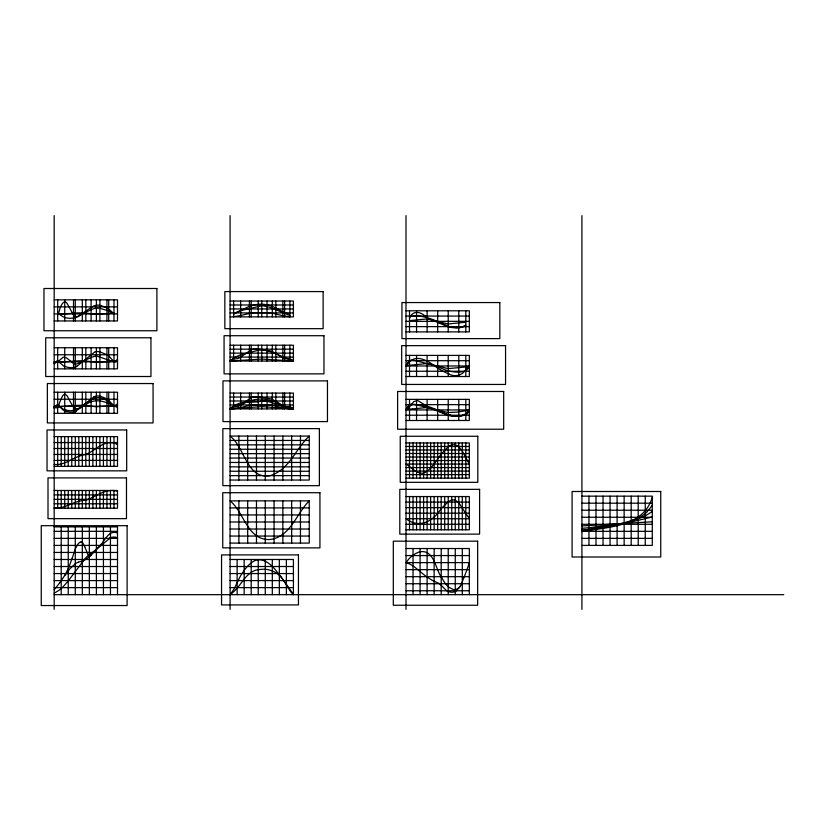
<?xml version="1.0" encoding="UTF-8"?>
<svg xmlns="http://www.w3.org/2000/svg" width="825" height="825" viewBox="0 0 825 825"><rect width="100%" height="100%" fill="white"/><g stroke="black" fill="none" stroke-linecap="round" stroke-linejoin="round"><path stroke-width="1.24" d="M72.239 558.03L75.446 548.563L78.014 544.036A6.837 6.837 0 0 1 80.149 542.18M72.208 558.123L68.743 567.487M469.332 562.959L465.826 572.725M465.496 573.602L461.33 584.213A30.35 30.35 0 0 1 460.68 585.585L456.534 590.752A8.425 8.425 0 0 1 455.256 591.463L454.431 591.783A9.529 9.529 0 0 1 451.749 592.257L448.222 591.649A8.683 8.683 0 0 1 446.624 590.752L441.189 585.276A16.562 16.562 0 0 0 440.302 584.451L439.838 584.069A10.405 10.405 0 0 0 438.756 583.327L434.816 581.512A30.597 30.597 0 0 1 432.156 580.243L427.453 577.314A106.683 106.683 0 0 1 424.885 575.468L413.686 566.311A28.927 28.927 0 0 0 411.366 564.908L410.499 564.455A32.969 32.969 0 0 0 406.003 562.609L469.332 562.609M68.712 567.579L65.67 573.839A11.148 11.148 0 0 1 65 575.046L59.596 583.048M469.332 409.932L467.228 413.346A7.755 7.755 0 0 1 465.156 414.954L458.782 416.243A34.784 34.784 0 0 1 447.552 414.501L436.373 409.664A57.008 57.008 0 0 0 425.762 405.89A66.918 66.918 0 0 0 418.987 404.982C414.81 404.498 408.891 403.415 406.777 408.231A13.344 13.344 0 0 0 406.003 409.932L469.332 409.932L468.425 411.211M57.688 314.964L58.874 312.19A34.825 34.825 0 0 0 59.441 310.674C60.112 306.549 64.463 297.113 67.815 304.765A53.367 53.367 0 0 1 68.836 306.529L72.755 313.717L74.941 316.171A3.547 3.547 0 0 0 75.57 316.501L75.879 316.614A4.001 4.001 0 0 0 78.158 316.625L82.789 313.851A30.525 30.525 0 0 1 86.254 311.953L92.843 308.973A14.025 14.025 0 0 1 100.506 308.498L107.828 310.747A23.296 23.296 0 0 1 109.117 311.211M460.68 585.585L460.474 585.977A9.859 9.859 0 0 1 458.772 588.163L454.379 590.061L448.996 587.348M64.711 575.468L70.259 568.425L74.992 564.022A12.787 12.787 0 0 1 78.251 562.217M59.462 583.223L54.172 589.813M409.52 318.099C412.902 309.623 421.379 311.716 426.432 317.377A24.688 24.688 0 0 0 428.474 318.584L447.532 326.535A23.636 23.636 0 0 0 449.615 327.123A26.482 26.482 0 0 0 457.029 327.783L459.824 327.587A16.356 16.356 0 0 0 462.959 326.989L465.816 325.968M54.172 408.231C58.142 400.826 61.927 411.871 66.949 411.757M237.507 587.678C243.684 580.377 248.954 569.962 259.834 569.528C269.002 568.033 278.654 572.23 283.367 580.336A68.362 68.362 0 0 1 285.687 583.718L288.915 588.967A32.031 32.031 0 0 0 289.482 589.896A20.048 20.048 0 0 0 290.493 591.35L293.174 594.67M54.172 363.743L56.904 360.855A1.681 1.681 0 0 1 57.688 360.865M309.251 500.878C296.247 513.728 290.483 537.075 269.662 539.56C247.16 540.148 244.406 512.531 230.082 500.878L309.251 500.878L309.251 543.097L230.082 543.097M261.102 401.105A30.216 30.216 0 0 1 271.611 402.507L282.274 406.22A29.236 29.236 0 0 0 286.502 407.199L289.895 407.674A10.168 10.168 0 0 1 291.813 408.21L292.803 408.623A26.091 26.091 0 0 0 293.411 408.88L230.082 408.911L232.268 406.828A4.795 4.795 0 0 1 233.599 406.22L238.982 405.498A17.985 17.985 0 0 0 241.23 404.92C254.358 396.743 270.373 397.155 282.862 406.364A13.375 13.375 0 0 0 285.543 406.983L290.183 407.23A4.795 4.795 0 0 1 291.421 407.632L293.411 408.891L293.411 393.082L230.082 393.082M54.172 407.488L54.574 407.055A16.82 16.82 0 0 0 55.316 406.189L57.018 404.755A1.898 1.898 0 0 1 58.049 404.982M90.626 555.565L97.618 548.429A13.901 13.901 0 0 1 98.02 548.058L98.938 547.264A15.025 15.025 0 0 0 99.258 546.965L110.014 538.158M90.781 555.4L90.255 555.957A12.385 12.385 0 0 1 89.121 556.999L84.872 559.917A13.262 13.262 0 0 1 82.562 560.938M230.082 594.67L234.083 588.998L238.023 580.893A52.501 52.501 0 0 1 243.623 571.189L243.87 570.776A73.023 73.023 0 0 1 244.901 569.384L246.871 566.981A30.587 30.587 0 0 1 251.635 562.619C261.236 554.637 272.219 565.012 277.664 572.705A88.512 88.512 0 0 1 280.562 576.149L291.802 591.999A147.355 147.355 0 0 1 293.411 594.67L293.411 559.484L230.082 559.484M647.202 511.418L648.13 510.427A44.787 44.787 0 0 0 652.286 505.106M117.501 359.308L116.645 360.133A12.818 12.818 0 0 0 116.212 360.546L115.49 361.175M412.036 408.942L409.829 409.179A23.904 23.904 0 0 0 407.21 409.643L406.003 409.932L407.612 408.674A8.363 8.363 0 0 0 408.468 407.911L413.872 401.528L417.749 400.558L429.144 407.529L447.542 415.13A24.863 24.863 0 0 0 458.195 416.274M309.251 436.064C295.659 448.594 289.204 470.271 269.682 475.788C246.428 479.036 244.901 447.377 230.082 436.064L309.251 436.064L309.251 480.047L230.082 480.047M230.082 345.211L293.411 345.211L293.411 361.041L230.082 361.041L230.691 360.535A30.298 30.298 0 0 1 233.042 358.772L233.599 358.401A31.113 31.113 0 0 1 241.189 354.585M117.501 360.329L115.851 361.443A4.445 4.445 0 0 1 114.562 361.866L106.941 359.587A60.38 60.38 0 0 1 105.569 359.05L97.123 356.173A9.859 9.859 0 0 0 93.689 356.565L91.472 357.349A39.198 39.198 0 0 0 90.544 357.772L89.131 358.432A50.438 50.438 0 0 1 87.718 359.05L85.027 360.174A21.223 21.223 0 0 0 83.841 360.721L77.086 363.877A5.321 5.321 0 0 1 74.714 363.815L73.899 363.516A7.477 7.477 0 0 1 72.889 362.979L66.454 357.854L63.886 357.142A3.97 3.97 0 0 0 62.824 357.483L57.915 361.721A5.28 5.28 0 0 1 57.265 362.123L56.358 362.515A11.014 11.014 0 0 1 54.172 363.082M233.599 314.222L236.868 312.293A22.657 22.657 0 0 1 240.642 310.695C257.091 300.96 268.806 302.61 284.377 312.799A15.675 15.675 0 0 0 286.564 313.335L289.895 313.706M77.034 366.022L75.879 366.671M93.586 397.207L75.983 411.118M465.816 325.04L463 326.483A15.737 15.737 0 0 1 459.834 327.453L456.421 327.618M77.509 316.522L75.931 317.316A10.209 10.209 0 0 1 74.621 317.759C69.362 319.028 63.113 318.285 59.452 313.923A40.941 40.941 0 0 0 58.802 313.345L57.688 312.427M54.172 593.185L58.173 590.844A32.278 32.278 0 0 0 63.247 586.596L67.629 581.635A88.337 88.337 0 0 0 70.073 578.49L85.253 558.412A34.64 34.64 0 0 1 90.162 553.977L93.4 551.667A32.825 32.825 0 0 0 94.957 550.43L97.412 548.212A73.93 73.93 0 0 0 98.835 546.81L100.64 544.871A38.033 38.033 0 0 0 101.918 543.345C105.6 539.014 108.714 531.382 115.593 532.455A9.178 9.178 0 0 1 117.501 533.022M230.082 360.463L232.103 359.411A5.383 5.383 0 0 1 233.32 359.061L237.002 358.72A10.385 10.385 0 0 0 238.982 358.153L251.192 349.831A10.715 10.715 0 0 1 253.223 349.171L257.854 349.006L270.951 350.996A17.614 17.614 0 0 1 272.993 351.842L283.429 357.988A13.148 13.148 0 0 0 286.028 358.772L289.895 359.174A6.033 6.033 0 0 1 291.4 359.587L293.411 360.628M230.082 408.334L232.103 407.282A5.383 5.383 0 0 1 233.32 406.921L237.002 406.591A10.385 10.385 0 0 0 238.982 406.024L251.192 397.702A10.715 10.715 0 0 1 253.223 397.042L257.854 396.866L270.951 398.867A17.614 17.614 0 0 1 272.993 399.713L283.429 405.859A13.148 13.148 0 0 0 286.028 406.642L289.895 407.045A6.033 6.033 0 0 1 291.4 407.457L293.411 408.499M94.483 352.275L80.221 363.557A21.429 21.429 0 0 1 77.045 366.042M233.599 313.696L240.642 310.664L262.391 305.621L270.249 307.385L289.895 315.532M115.325 361.267L114.427 361.381A2.423 2.423 0 0 1 113.984 361.278L111.726 359.277A25.41 25.41 0 0 0 109.055 356.359L107.673 355.266A13.283 13.283 0 0 0 106.384 354.441L99.217 351.698A8.384 8.384 0 0 0 94.452 352.213M632.971 520.389L631.63 520.884A111.509 111.509 0 0 1 622.432 523.71L605.23 527.371L584.564 530.403M78.251 562.227L82.562 560.928M652.286 516.976L629.465 522.411L590.277 527.567M241.23 354.688L258.503 350.213L263.701 349.872L270.951 351.811L293.411 361.041L261.752 359.061L230.082 361.041M420.08 551.791C433.898 549.419 435.487 568.518 441.189 576.974M468.909 410.138L469.332 410.035A14.149 14.149 0 0 1 468.724 411.397L466.424 414.377A6.301 6.301 0 0 1 465.156 415.181L459.339 416.14A45.798 45.798 0 0 1 449.594 415.222A32.299 32.299 0 0 1 447.542 414.686L437.673 410.912A97.567 97.567 0 0 0 431.145 408.561L414.923 404.436L410.2 404.291A4.001 4.001 0 0 0 409.2 404.776L406.9 407.591A12.241 12.241 0 0 0 406.003 409.963M468.713 410.19L456.968 412.149L448.903 412.49A26.555 26.555 0 0 1 446.872 412.283L428.474 407.725A24.585 24.585 0 0 0 426.432 407.581L412.469 408.901M465.816 322.214L448.924 323.905A26.359 26.359 0 0 1 446.851 323.699L428.484 319.141A24.863 24.863 0 0 0 426.412 318.997L409.52 320.636M409.52 316.676L411.19 316.418A28.865 28.865 0 0 1 416.027 316.119L417.11 316.181M233.599 316.614L236.919 316.171A50.531 50.531 0 0 0 241.199 315.346L250.501 313.242A43.106 43.106 0 0 1 255.255 312.737L264.969 312.716A57.987 57.987 0 0 1 273.013 313.397M583.677 530.506L581.924 530.722M588.957 529.186L618.874 524.298L640.004 518.172A52.48 52.48 0 0 0 652.327 511.325M587.194 529.392L588.081 529.289M585.441 529.598L586.317 529.495M583.677 529.805L584.564 529.702M581.924 529.99L582.801 529.898M581.924 531.62C606.849 526.917 642.603 527.433 651.874 498.455A52.656 52.656 0 0 0 652.286 497.341M589.401 527.66L588.081 527.783M57.688 314.428L77.333 312.933A61.432 61.432 0 0 1 86.481 313.139M586.317 527.948L587.194 527.866M585.441 528.021L581.924 528.33M261.102 401.187C251.883 403.765 240.704 399.341 233.32 407.024A15.964 15.964 0 0 1 231.299 408.241L230.711 408.55A14.386 14.386 0 0 0 230.082 408.901L261.752 406.612L293.411 408.911L291.802 408.849A29.793 29.793 0 0 1 291.173 408.829L289.266 408.695A50.954 50.954 0 0 1 282.274 407.591L272.993 405.488M652.286 521.802L581.924 525.927M230.082 408.911L235.311 408.457A58.936 58.936 0 0 0 241.23 407.385L250.511 405.292A41.828 41.828 0 0 1 254.564 404.827L265 404.766A58.317 58.317 0 0 1 273.003 405.436M113.984 313.098L109.818 313.283A61.133 61.133 0 0 0 106.394 313.582L96.391 314.366L86.481 313.201M54.172 507.983C65.557 509.077 74.601 500.136 85.831 500.28C96.154 496.578 105.652 487.936 117.501 491.184M54.172 299.826L117.501 299.826L117.501 320.946L54.172 320.946M230.082 301.032L293.411 301.032L293.411 316.872L230.082 316.872M230.082 304.992L293.411 304.992M54.172 306.869L117.501 306.869M230.082 308.952L293.411 308.952M406.003 310.788L469.332 310.788L469.332 331.897L406.003 331.897M230.082 312.912L293.411 312.912M54.172 313.902L117.501 313.902M406.003 316.068L469.332 316.068M406.003 321.348L469.332 321.348M406.003 326.628L469.332 326.628M54.172 347.738L117.501 347.738L117.501 368.847L54.172 368.847M230.082 349.171L293.411 349.171M230.082 353.131L293.411 353.131M54.172 354.771L117.501 354.771M406.003 355.41L469.332 355.41L469.332 376.52L406.003 376.52M230.082 357.081L293.411 357.081M406.003 360.69L469.332 360.69M54.172 361.804L117.501 361.804M406.003 371.25L469.332 371.25M54.172 392.226L117.501 392.226L117.501 413.335L54.172 413.335M230.082 397.042L293.411 397.042M54.172 399.259L117.501 399.259M406.003 399.382L469.332 399.382L469.332 420.492L406.003 420.492M230.082 400.991L293.411 400.991M406.003 404.652L469.332 404.652M230.082 404.951L293.411 404.951M54.172 406.292L117.501 406.292M406.003 415.212L469.332 415.212M54.172 436.6L117.501 436.6L117.501 466.352L54.172 466.352M230.082 440.457L309.251 440.457M54.172 442.551L117.501 442.551M406.003 442.953L469.332 442.953L469.332 478.129L406.003 478.129M230.082 444.861L309.251 444.861M406.003 446.469L469.332 446.469M54.172 448.501L117.501 448.501M230.082 449.254L309.251 449.254M406.003 449.986L469.332 449.986M406.003 453.502L469.332 453.502M230.082 453.657L309.251 453.657M54.172 454.451L117.501 454.451M406.003 457.019L469.332 457.019M230.082 458.05L309.251 458.05M54.172 460.402L117.501 460.402M406.003 460.546L469.332 460.546M230.082 462.454L309.251 462.454M230.082 466.847L309.251 466.847M406.003 467.579L469.332 467.579M406.003 471.096L469.332 471.096M230.082 471.25L309.251 471.25M406.003 474.612L469.332 474.612M230.082 475.643L309.251 475.643M54.172 490.483L117.501 490.483L117.501 508.21L54.172 508.21M54.172 494.918L117.501 494.918M581.924 496.155L652.286 496.155L652.286 545.408L581.924 545.408M406.003 496.557L469.332 496.557L469.332 529.805L406.003 529.805M54.172 499.342L117.501 499.342M406.003 502.095L469.332 502.095M581.924 503.188L652.286 503.188M54.172 503.776L117.501 503.776M406.003 507.643L469.332 507.643M230.082 507.911L309.251 507.911M581.924 510.221L652.286 510.221M406.003 513.181L469.332 513.181M230.082 514.944L309.251 514.944M581.924 517.265L652.286 517.265M230.082 521.988L309.251 521.988M406.003 524.267L469.332 524.267M581.924 524.298L652.286 524.298M54.172 526.897L117.501 526.897L117.501 594.67M230.082 529.021L309.251 529.021M54.172 531.331L117.501 531.331M581.924 531.331L652.286 531.331M230.082 536.054L309.251 536.054M54.172 538.374L117.501 538.374M581.924 538.374L652.286 538.374M54.172 545.408L117.501 545.408M406.003 548.532L469.332 548.532L469.332 594.67M54.172 552.451L117.501 552.451M406.003 555.565L469.332 555.565M54.172 559.484L117.501 559.484M54.172 566.517L117.501 566.517M230.082 566.517L293.411 566.517M406.003 569.642L469.332 569.642M54.172 573.561L117.501 573.561M230.082 573.561L293.411 573.561M406.003 576.675L469.332 576.675M54.172 580.594L117.501 580.594M230.082 580.594L293.411 580.594M406.003 583.718L469.332 583.718M54.172 587.627L117.501 587.627M230.082 587.627L293.411 587.627M406.003 590.752L469.332 590.752M54.172 594.67L783.75 594.67M117.501 361.03L97.051 362.278L86.491 361.103A61.421 61.421 0 0 0 78.581 360.834L60.328 362.165A45.231 45.231 0 0 1 57.472 362.34L54.172 362.299M117.501 405.518L109.632 405.663A76.137 76.137 0 0 0 106.353 405.972L96.391 406.756L86.481 405.591A60.235 60.235 0 0 0 77.973 405.333L57.987 406.808A23.708 23.708 0 0 1 55.378 406.849L54.172 406.787M54.172 464.423C65.928 465.847 74.446 455.534 85.831 454.596C95.906 450.213 105.301 438.003 117.501 444.52M289.895 316.707L286.987 316.377A45.447 45.447 0 0 1 282.305 315.562L273.003 313.448M115.644 537.364L115.861 537.405A5.589 5.589 0 0 1 117.532 537.931M65.918 410.231L62.772 408.932L58.059 404.951M100.712 305.58L98.278 305.116A11.375 11.375 0 0 0 95.731 305.394L94.411 305.704A9.168 9.168 0 0 0 93.431 306.085L80.293 314.686A32.309 32.309 0 0 1 77.519 316.542M114.304 406.24L116.676 405.333A27.008 27.008 0 0 1 117.501 404.786M100.836 396.485L103.073 397.279A29.69 29.69 0 0 1 105.26 398.289M57.688 360.855L64.02 366.31A7.961 7.961 0 0 0 64.639 366.558L64.721 366.589M448.903 373.972C454.884 377.407 462.278 375.509 465.816 369.61A33.897 33.897 0 0 1 467.538 367.785L468.146 367.197A25.709 25.709 0 0 0 469.343 365.97L406.003 365.97A12.241 12.241 0 0 1 406.9 363.629L409.2 360.803A4.001 4.001 0 0 1 410.2 360.319L414.923 360.473L431.145 364.588A97.567 97.567 0 0 1 437.673 366.939L447.542 370.714A32.299 32.299 0 0 0 449.594 371.229A45.798 45.798 0 0 0 459.339 372.137L465.156 371.219A6.301 6.301 0 0 0 466.424 370.415L468.724 367.434A14.149 14.149 0 0 0 469.332 366.052L468.126 366.424A28.679 28.679 0 0 1 465.187 367.053L448.903 368.528A26.152 26.152 0 0 1 446.861 368.321L428.474 363.763A24.606 24.606 0 0 0 426.432 363.619L409.829 365.217A23.915 23.915 0 0 0 407.21 365.671L406.003 365.97A21.141 21.141 0 0 1 407.364 364.516C415.058 352.337 428.701 361.123 437.023 367.713M109.117 311.211L113.984 313.448M117.501 407.488C107.982 402.693 96.401 397.011 86.481 404.209A32.484 32.484 0 0 0 82.789 406.282L78.808 408.798A5.362 5.362 0 0 1 77.168 409.118L74.92 408.55L73.198 406.663A48.644 48.644 0 0 1 70.754 402.59L67.011 395.639L64.721 393.876L62.648 395.742L59.74 402.218A21.79 21.79 0 0 0 59.214 404.002L58.286 406.704L57.09 407.663A2.805 2.805 0 0 1 55.471 407.756L54.78 407.498A3.795 3.795 0 0 1 54.172 407.107M81.758 541.994L82.201 542.324A6.559 6.559 0 0 1 83.088 543.489L84.748 546.748M106.25 307.766L108.694 309.158A12.344 12.344 0 0 1 109.539 309.767L113.984 313.727M88.956 555.627L89.966 555.751A4.682 4.682 0 0 0 91.255 554.885M84.903 547.078L87.491 553.554M645.253 496.155L645.253 545.408M638.21 496.155L638.21 545.408M631.177 496.155L631.177 545.408M624.143 496.155L624.143 545.408M617.1 496.155L617.1 545.408M610.067 496.155L610.067 545.408M603.034 496.155L603.034 545.408M595.99 496.155L595.99 545.408M588.957 496.155L588.957 545.408M581.924 215.634L581.924 609.366M465.816 310.788L465.816 331.897M465.816 355.41L465.816 376.52M465.816 399.382L465.816 420.492M465.816 442.953L465.816 478.129M465.816 496.557L465.816 529.805M462.299 442.953L462.299 478.129M462.299 496.557L462.299 529.805M462.299 548.532L462.299 594.67M458.782 310.788L458.782 331.897M458.782 355.41L458.782 376.52M458.782 399.382L458.782 420.492M458.782 442.953L458.782 478.129M458.782 496.557L458.782 529.805M455.256 442.953L455.256 478.129M455.256 496.557L455.256 529.805M455.256 548.532L455.256 594.67M451.739 442.953L451.739 478.129M451.739 496.557L451.739 529.805M448.222 310.788L448.222 331.897M448.222 355.41L448.222 376.52M448.222 399.382L448.222 420.492M448.222 442.953L448.222 478.129M448.222 496.557L448.222 529.805M448.222 548.532L448.222 594.67M444.706 442.953L444.706 478.129M444.706 496.557L444.706 529.805M441.189 442.953L441.189 478.129M441.189 496.557L441.189 529.805M441.189 548.532L441.189 594.67M437.673 310.788L437.673 331.897M437.673 355.41L437.673 376.52M437.673 399.382L437.673 420.492M437.673 442.953L437.673 478.129M437.673 496.557L437.673 529.805M434.146 442.953L434.146 478.129M434.146 496.557L434.146 529.805M434.146 548.532L434.146 594.67M430.629 442.953L430.629 478.129M430.629 496.557L430.629 529.805M427.113 310.788L427.113 331.897M427.113 355.41L427.113 376.52M427.113 399.382L427.113 420.492M427.113 442.953L427.113 478.129M427.113 496.557L427.113 529.805M427.113 548.532L427.113 594.67M423.596 442.953L423.596 478.129M423.596 496.557L423.596 529.805M420.08 442.953L420.08 478.129M420.08 496.557L420.08 529.805M420.08 548.532L420.08 594.67M416.553 310.788L416.553 331.897M416.553 355.41L416.553 376.52M416.553 399.382L416.553 420.492M416.553 442.953L416.553 478.129M416.553 496.557L416.553 529.805M413.036 442.953L413.036 478.129M413.036 496.557L413.036 529.805M413.036 548.532L413.036 594.67M409.52 310.788L409.52 331.897M409.52 355.41L409.52 376.52M409.52 399.382L409.52 420.492M409.52 442.953L409.52 478.129M409.52 496.557L409.52 529.805M406.003 215.634L406.003 609.366M300.455 436.064L300.455 480.047M300.455 500.878L300.455 543.097M291.658 436.064L291.658 480.047M291.658 500.878L291.658 543.097M289.895 301.032L289.895 316.872M289.895 345.211L289.895 361.041M289.895 393.082L289.895 408.911M286.378 559.484L286.378 594.67M284.625 301.032L284.625 316.872M284.625 345.211L284.625 361.041M284.625 393.082L284.625 408.911M282.862 301.032L282.862 316.872M282.862 345.211L282.862 361.041M282.862 393.082L282.862 408.911M282.862 436.064L282.862 480.047M282.862 500.878L282.862 543.097M279.345 559.484L279.345 594.67M275.828 301.032L275.828 316.872M275.828 345.211L275.828 361.041M275.828 393.082L275.828 408.911M274.065 436.064L274.065 480.047M274.065 500.878L274.065 543.097M272.302 301.032L272.302 316.872M272.302 345.211L272.302 361.041M272.302 393.082L272.302 408.911M272.302 559.484L272.302 594.67M267.032 301.032L267.032 316.872M267.032 345.211L267.032 361.041M267.032 393.082L267.032 408.911M265.268 436.064L265.268 480.047M265.268 500.878L265.268 543.097M265.268 559.484L265.268 594.67M261.752 301.032L261.752 316.872M261.752 345.211L261.752 361.041M261.752 393.082L261.752 408.911M258.235 301.032L258.235 316.872M258.235 345.211L258.235 361.041M258.235 393.082L258.235 408.911M258.235 559.484L258.235 594.67M256.472 436.064L256.472 480.047M256.472 500.878L256.472 543.097M251.192 301.032L251.192 316.872M251.192 345.211L251.192 361.041M251.192 393.082L251.192 408.911M251.192 559.484L251.192 594.67M249.439 301.032L249.439 316.872M249.439 345.211L249.439 361.041M249.439 393.082L249.439 408.911M247.675 436.064L247.675 480.047M247.675 500.878L247.675 543.097M244.159 559.484L244.159 594.67M240.642 301.032L240.642 316.872M240.642 345.211L240.642 361.041M240.642 393.082L240.642 408.911M238.879 436.064L238.879 480.047M238.879 500.878L238.879 543.097M237.126 559.484L237.126 594.67M233.599 301.032L233.599 316.872M233.599 345.211L233.599 361.041M233.599 393.082L233.599 408.911M230.082 215.634L230.082 609.366M113.984 299.826L113.984 320.946M113.984 347.738L113.984 368.847M113.984 392.226L113.984 413.335M113.984 436.6L113.984 466.352M113.984 490.483L113.984 508.21M110.457 436.6L110.457 466.352M110.457 490.483L110.457 508.21M110.457 526.897L110.457 594.67M108.704 299.826L108.704 320.946M108.704 347.738L108.704 368.847M108.704 392.226L108.704 413.335M106.941 299.826L106.941 320.946M106.941 347.738L106.941 368.847M106.941 392.226L106.941 413.335M106.941 436.6L106.941 466.352M106.941 490.483L106.941 508.21M103.424 436.6L103.424 466.352M103.424 490.483L103.424 508.21M103.424 526.897L103.424 594.67M99.907 299.826L99.907 320.946M99.907 347.738L99.907 368.847M99.907 392.226L99.907 413.335M99.907 436.6L99.907 466.352M99.907 490.483L99.907 508.21M96.391 299.826L96.391 320.946M96.391 347.738L96.391 368.847M96.391 392.226L96.391 413.335M96.391 436.6L96.391 466.352M96.391 490.483L96.391 508.21M96.391 526.897L96.391 594.67M92.874 436.6L92.874 466.352M92.874 490.483L92.874 508.21M91.111 299.826L91.111 320.946M91.111 347.738L91.111 368.847M91.111 392.226L91.111 413.335M89.347 436.6L89.347 466.352M89.347 490.483L89.347 508.21M89.347 526.897L89.347 594.67M85.831 299.826L85.831 320.946M85.831 347.738L85.831 368.847M85.831 392.226L85.831 413.335M85.831 436.6L85.831 466.352M85.831 490.483L85.831 508.21M82.314 299.826L82.314 320.946M82.314 347.738L82.314 368.847M82.314 392.226L82.314 413.335M82.314 436.6L82.314 466.352M82.314 490.483L82.314 508.21M82.314 526.897L82.314 594.67M78.798 436.6L78.798 466.352M78.798 490.483L78.798 508.21M75.281 299.826L75.281 320.946M75.281 347.738L75.281 368.847M75.281 392.226L75.281 413.335M75.281 436.6L75.281 466.352M75.281 490.483L75.281 508.21M75.281 526.897L75.281 594.67M73.518 299.826L73.518 320.946M73.518 347.738L73.518 368.847M73.518 392.226L73.518 413.335M71.765 436.6L71.765 466.352M71.765 490.483L71.765 508.21M68.238 436.6L68.238 466.352M68.238 490.483L68.238 508.21M68.238 526.897L68.238 594.67M64.721 299.826L64.721 320.946M64.721 347.738L64.721 368.847M64.721 392.226L64.721 413.335M64.721 436.6L64.721 466.352M64.721 490.483L64.721 508.21M61.205 436.6L61.205 466.352M61.205 490.483L61.205 508.21M61.205 526.897L61.205 594.67M57.688 299.826L57.688 320.946M57.688 347.738L57.688 368.847M57.688 392.226L57.688 413.335M57.688 436.6L57.688 466.352M57.688 490.483L57.688 508.21M54.172 215.634L54.172 609.366M417.141 315.882A57.843 57.843 0 0 1 437.013 321.399L447.532 325.927A35.021 35.021 0 0 0 456.421 327.618M448.882 374.034A70.053 70.053 0 0 1 437.044 367.682M468.59 411.366A14.757 14.757 0 0 1 458.184 416.017M406.168 562.702A24.853 24.853 0 0 1 420.038 551.678M448.831 587.513A37.641 37.641 0 0 1 441.396 576.881M100.722 305.57A30.422 30.422 0 0 1 106.26 307.756M65.959 410.097A17.181 17.181 0 0 0 75.817 409.829L79.21 407.932A37.238 37.238 0 0 0 80.365 407.117L83.005 405.168A38.228 38.228 0 0 1 84.398 404.198L91.307 399.692A33.722 33.722 0 0 1 92.348 399.083L94.267 398.166A10.003 10.003 0 0 1 99.371 397.691L101.661 398.258A37.352 37.352 0 0 1 103.3 398.836L106.353 400.197A17.624 17.624 0 0 1 109.653 402.425L111.447 404.116A30.618 30.618 0 0 0 112.324 404.931L113.004 405.498A4.713 4.713 0 0 0 114.293 406.282M76.086 411.407A14.706 14.706 0 0 1 67.011 411.531M93.503 397.052A9.56 9.56 0 0 1 100.846 396.423M105.249 398.32A17.758 17.758 0 0 1 109.22 400.96L113.984 405.766A2.269 2.269 0 0 0 114.448 405.931L116.727 404.477A7.621 7.621 0 0 1 117.501 403.796M75.983 367.012A15.5 15.5 0 0 1 64.845 366.321M80.293 542.252A2.671 2.671 0 0 1 81.758 541.829M88.832 555.617A6.487 6.487 0 0 1 87.45 553.565M109.921 537.952A9.23 9.23 0 0 1 115.665 537.25M237.517 587.678A56.605 56.605 0 0 1 230.319 594.65M647.398 511.624A39.724 39.724 0 0 1 632.95 520.317M441.189 454.214C435.909 460.917 431.671 469.538 423.596 473.199C416.408 474.035 411.582 467.476 406.003 464.062L469.332 464.062L462.299 451.213L458.782 446.645A8.106 8.106 0 0 0 448.222 446.645L441.189 454.214M441.189 508.582C433.207 521.328 419.327 529.072 406.003 518.719L469.332 518.719L458.782 502.827L455.256 500.002L451.739 499.888L448.222 501.765L441.189 508.582M156.894 288.502L43.973 288.502L43.973 330.753L156.894 330.753L156.894 288.502M323.132 291.576L224.843 291.576L224.843 328.67L323.132 328.67L323.132 291.576M499.826 302.558L401.95 302.558L401.95 338.611L499.826 338.611L499.826 302.558M323.967 335.713L224.07 335.713L224.07 373.859L323.967 373.859L323.967 335.713M150.944 337.786L45.705 337.786L45.705 376.509L150.944 376.509L150.944 337.786M505.56 345.644L401.692 345.644L401.692 384.45L505.56 384.45L505.56 345.644M327.463 380.892L222.977 380.892L222.977 421.596L327.463 421.596L327.463 380.892M153.068 383.543L47.345 383.543L47.345 422.926L153.068 422.926L153.068 383.543M503.673 391.483L397.619 391.483L397.619 429.227L503.673 429.227L503.673 391.483M319.388 428.629L222.853 428.629L222.853 485.677L319.388 485.677L319.388 428.629M126.689 429.969L47.046 429.969L47.046 470.848L126.689 470.848L126.689 429.969M477.809 436.27L400.238 436.27L400.238 482.326L477.809 482.326L477.809 436.27M126.483 477.892L48.005 477.892L48.005 518.657L126.483 518.657L126.483 477.892M479.603 489.359L399.805 489.359L399.805 534.126L479.603 534.126L479.603 489.359M660.753 491.494L572.086 491.494L572.086 556.999L660.753 556.999L660.753 491.494M319.935 492.711L222.75 492.711L222.75 547.872L319.935 547.872L319.935 492.711M127.102 525.69L41.25 525.69L41.25 605.54L127.102 605.54L127.102 525.69M477.644 541.169L393.308 541.169L393.308 605.251L477.644 605.251L477.644 541.169M298.444 554.905L221.554 554.905L221.554 604.921L298.444 604.921L298.444 554.905"/></g></svg>
